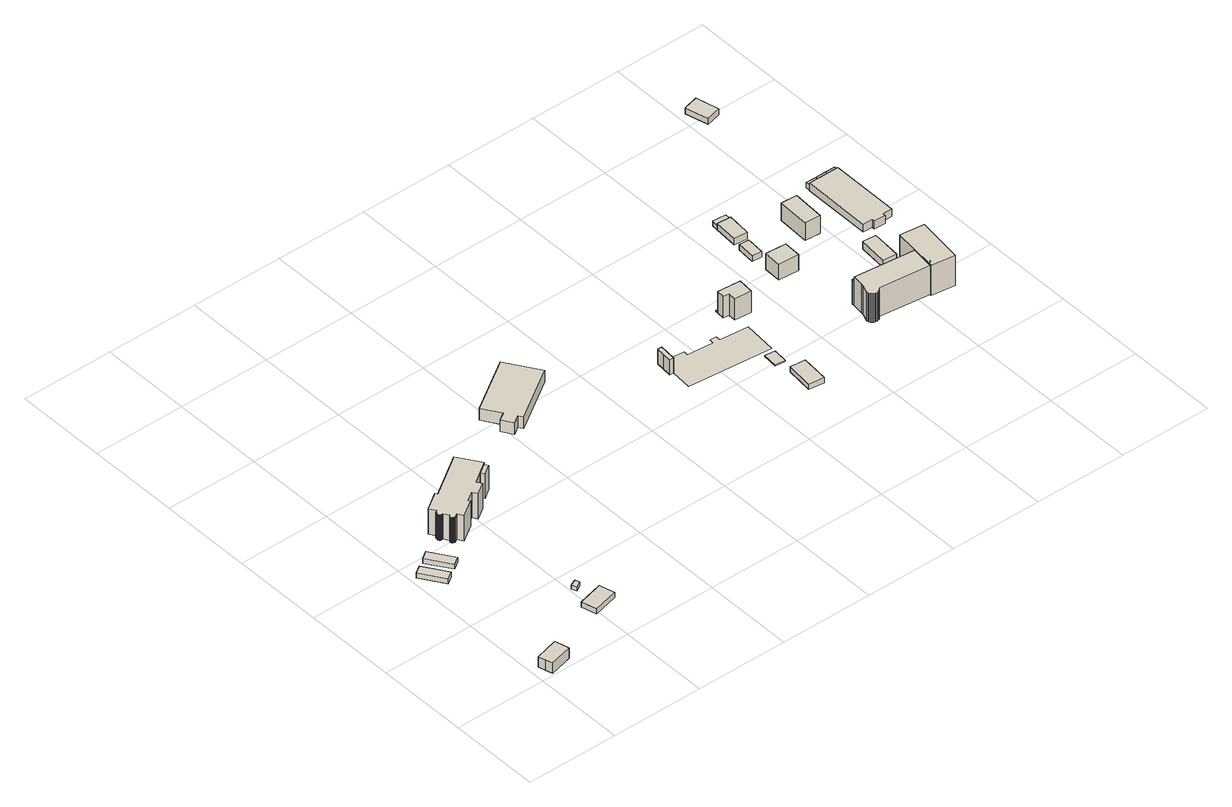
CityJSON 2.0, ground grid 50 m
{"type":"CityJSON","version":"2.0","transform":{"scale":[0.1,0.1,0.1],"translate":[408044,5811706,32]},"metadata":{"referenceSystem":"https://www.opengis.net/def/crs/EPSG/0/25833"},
"CityObjects":{
"building1":{"type":"Building","attributes":{"Gemeindeschluessel":"11000009","BezugspunktDach":"2200","function":"31001_2000","measuredHeight":7.01,"storeysAboveGround":1},"address":[{"country":"Germany","locality":"Berlin","thoroughfareNumber":"302 (7)","thoroughfareName":"Müggelseedamm"}],"geometry":[{"type":"Solid","lod":"1","boundaries":[[[[0,1,2,3,4,5,6,7]],[[8,9,10,11,12,13,14,15]],[[8,15,7,6]],[[9,8,6,5]],[[10,9,5,4]],[[11,10,4,3]],[[12,11,3,2]],[[13,12,2,1]],[[14,13,1,0]],[[15,14,0,7]]]]}]},
"building2":{"type":"Building","attributes":{"Gemeindeschluessel":"11000009","BezugspunktDach":"2200","function":"51009_1611","measuredHeight":2.84,"storeysAboveGround":0},"address":[{"country":"Germany","locality":"Berlin"}],"geometry":[{"type":"Solid","lod":"1","boundaries":[[[[16,17,18,19]],[[20,21,22,23]],[[20,23,19,18]],[[21,20,18,17]],[[22,21,17,16]],[[23,22,16,19]]]]}]},
"building3":{"type":"Building","attributes":{"Gemeindeschluessel":"11000009","BezugspunktDach":"2200","function":"51009_1611","measuredHeight":2.8,"storeysAboveGround":0},"address":[{"country":"Germany","locality":"Berlin"}],"geometry":[{"type":"Solid","lod":"1","boundaries":[[[[24,25,26,27]],[[28,29,30,31]],[[28,31,27,26]],[[29,28,26,25]],[[30,29,25,24]],[[31,30,24,27]]]]}]},
"building4":{"type":"Building","attributes":{"Gemeindeschluessel":"11000009","BezugspunktDach":"2200","function":"31001_2444","measuredHeight":3,"storeysAboveGround":1},"address":[{"country":"Germany","locality":"Berlin","thoroughfareNumber":"310 (3)","thoroughfareName":"Müggelseedamm"}],"geometry":[{"type":"Solid","lod":"1","boundaries":[[[[32,33,34,35,36]],[[37,38,39,40,41]],[[37,41,36,35]],[[38,37,35,34]],[[39,38,34,33]],[[40,39,33,32]],[[41,40,32,36]]]]}]},
"building5":{"type":"Building","attributes":{"Gemeindeschluessel":"11000009","BezugspunktDach":"2200","function":"31001_2000","measuredHeight":2.5,"storeysAboveGround":1},"address":[{"country":"Germany","locality":"Berlin","thoroughfareNumber":"310 (9)","thoroughfareName":"Müggelseedamm"}],"geometry":[{"type":"Solid","lod":"1","boundaries":[[[[42,43,44,45]],[[46,47,48,49]],[[46,49,45,44]],[[47,46,44,43]],[[48,47,43,42]],[[49,48,42,45]]]]}]},
"building6":{"type":"Building","attributes":{"Gemeindeschluessel":"11000009","BezugspunktDach":"2200","function":"31001_1010","measuredHeight":14.89,"storeysAboveGround":3},"address":[{"country":"Germany","locality":"Berlin","thoroughfareNumber":"310","thoroughfareName":"Müggelseedamm"}],"geometry":[{"type":"Solid","lod":"1","boundaries":[[[[50,51,52,53,54,55,56,57,58,59,60,61,62,63,64,65,66,67,68,69,70,71,72,73,74,75,76,77,78,79,80,81,82,83,84,85,86,87,88,89]],[[90,91,92,93,94,95,96,97,98,99,100,101,102,103,104,105,106,107,108,109,110,111,112,113,114,115,116,117,118,119,120,121,122,123,124,125,126,127,128,129]],[[90,129,89,88]],[[91,90,88,87]],[[92,91,87,86]],[[93,92,86,85]],[[94,93,85,84]],[[95,94,84,83]],[[96,95,83,82]],[[97,96,82,81]],[[98,97,81,80]],[[99,98,80,79]],[[100,99,79,78]],[[101,100,78,77]],[[102,101,77,76]],[[103,102,76,75]],[[104,103,75,74]],[[105,104,74,73]],[[106,105,73,72]],[[107,106,72,71]],[[108,107,71,70]],[[109,108,70,69]],[[110,109,69,68]],[[111,110,68,67]],[[112,111,67,66]],[[113,112,66,65]],[[114,113,65,64]],[[115,114,64,63]],[[116,115,63,62]],[[117,116,62,61]],[[118,117,61,60]],[[119,118,60,59]],[[120,119,59,58]],[[121,120,58,57]],[[122,121,57,56]],[[123,122,56,55]],[[124,123,55,54]],[[125,124,54,53]],[[126,125,53,52]],[[127,126,52,51]],[[128,127,51,50]],[[129,128,50,89]]]]}]},
"building7":{"type":"Building","attributes":{"Gemeindeschluessel":"11000009","BezugspunktDach":"2200","function":"51009_1610","measuredHeight":14.38,"storeysAboveGround":0},"address":[{"country":"Germany","locality":"Berlin"}],"geometry":[{"type":"Solid","lod":"1","boundaries":[[[[130,131,132,133]],[[134,135,136,137]],[[134,137,133,132]],[[135,134,132,131]],[[136,135,131,130]],[[137,136,130,133]]]]}]},
"building8":{"type":"Building","attributes":{"Gemeindeschluessel":"11000009","BezugspunktDach":"2200","function":"31001_2160","measuredHeight":6.74,"storeysAboveGround":2},"address":[{"country":"Germany","locality":"Berlin","thoroughfareNumber":"310 (12)","thoroughfareName":"Müggelseedamm"}],"geometry":[{"type":"Solid","lod":"1","boundaries":[[[[138,139,140,141,142,143,144,145]],[[146,147,148,149,150,151,152,153]],[[146,153,145,144]],[[147,146,144,143]],[[148,147,143,142]],[[149,148,142,141]],[[150,149,141,140]],[[151,150,140,139]],[[152,151,139,138]],[[153,152,138,145]]]]}]},
"building9":{"type":"Building","attributes":{"Gemeindeschluessel":"11000009","BezugspunktDach":"2200","function":"51009_1610","measuredHeight":10.66,"storeysAboveGround":0},"address":[{"country":"Germany","locality":"Berlin"}],"geometry":[{"type":"Solid","lod":"1","boundaries":[[[[154,155,156,157,158,159]],[[160,161,162,163,164,165]],[[160,165,159,158]],[[161,160,158,157]],[[162,161,157,156]],[[163,162,156,155]],[[164,163,155,154]],[[165,164,154,159]]]]}]},
"building10":{"type":"Building","attributes":{"Gemeindeschluessel":"11000009","BezugspunktDach":"2200","function":"31001_2143","measuredHeight":0.07,"storeysAboveGround":1},"address":[{"country":"Germany","locality":"Berlin","thoroughfareNumber":"334A, 334B","thoroughfareName":"Müggelseedamm"}],"geometry":[{"type":"MultiSurface","lod":"1","boundaries":[[[166,167,168,169,170,171,172,173,162,174,164,175]]]}]},
"building11":{"type":"Building","attributes":{"Gemeindeschluessel":"11000009","BezugspunktDach":"2200","function":"51009_1610","measuredHeight":0.008,"storeysAboveGround":0},"address":[{"country":"Germany","locality":"Berlin"}]},
"building12":{"type":"Building","attributes":{"Gemeindeschluessel":"11000009","BezugspunktDach":"2200","function":"31001_2000","measuredHeight":4.18,"storeysAboveGround":1},"address":[{"country":"Germany","locality":"Berlin","thoroughfareNumber":"334 (5)","thoroughfareName":"Müggelseedamm"}],"geometry":[{"type":"Solid","lod":"1","boundaries":[[[[176,177,178,179,180]],[[181,182,183,184,185]],[[181,185,180,179]],[[182,181,179,178]],[[183,182,178,177]],[[184,183,177,176]],[[185,184,176,180]]]]}]},
"building13":{"type":"Building","attributes":{"Gemeindeschluessel":"11000009","BezugspunktDach":"2200","function":"31001_2143","measuredHeight":0.722,"storeysAboveGround":1},"address":[{"country":"Germany","locality":"Berlin","thoroughfareNumber":"334 (4)","thoroughfareName":"Müggelseedamm"}],"geometry":[{"type":"Solid","lod":"1","boundaries":[[[[186,187,188,189]],[[190,191,192,193]],[[190,193,189,188]],[[191,190,188,187]],[[192,191,187,186]],[[193,192,186,189]]]]}]},
"building14":{"type":"Building","attributes":{"Gemeindeschluessel":"11000009","BezugspunktDach":"2200","function":"51009_1610","measuredHeight":0.398,"storeysAboveGround":0},"address":[{"country":"Germany","locality":"Berlin"}],"geometry":[{"type":"Solid","lod":"1","boundaries":[[[[194,195,196,197]],[[198,199,200,201]],[[198,201,197,196]],[[199,198,196,195]],[[200,199,195,194]],[[201,200,194,197]]]]}]},
"building15":{"type":"Building","attributes":{"Gemeindeschluessel":"11000009","BezugspunktDach":"2200","function":"31001_2143","measuredHeight":12.6,"storeysAboveGround":1},"address":[{"country":"Germany","locality":"Berlin","thoroughfareNumber":"334 (3)","thoroughfareName":"Müggelseedamm"}],"geometry":[{"type":"Solid","lod":"1","boundaries":[[[[202,203,204,205,206,207,208]],[[201,200,209,210,211,212,213]],[[201,213,208,207]],[[200,201,207,206]],[[209,200,206,205]],[[210,209,205,204]],[[211,210,204,203]],[[212,211,203,202]],[[213,212,202,208]]]]}]},
"building16":{"type":"Building","attributes":{"Gemeindeschluessel":"11000009","BezugspunktDach":"2200","function":"31001_2000","measuredHeight":10.61,"storeysAboveGround":2},"address":[{"country":"Germany","locality":"Berlin","thoroughfareNumber":"334","thoroughfareName":"Müggelseedamm"}],"geometry":[{"type":"Solid","lod":"1","boundaries":[[[[214,215,216,217,218]],[[219,220,221,222,223]],[[219,223,218,217]],[[220,219,217,216]],[[221,220,216,215]],[[222,221,215,214]],[[223,222,214,218]]]]}]},
"building17":{"type":"Building","attributes":{"Gemeindeschluessel":"11000009","BezugspunktDach":"2200","function":"31001_2463","measuredHeight":3.37,"storeysAboveGround":1},"address":[{"country":"Germany","locality":"Berlin","thoroughfareNumber":"334 (1)","thoroughfareName":"Müggelseedamm"}],"geometry":[{"type":"Solid","lod":"1","boundaries":[[[[224,225,226,227,228]],[[229,230,231,232,233]],[[229,233,228,227]],[[230,229,227,226]],[[231,230,226,225]],[[232,231,225,224]],[[233,232,224,228]]]]}]},
"building18":{"type":"Building","attributes":{"Gemeindeschluessel":"11000009","BezugspunktDach":"2200","function":"31001_2463","measuredHeight":4.25,"storeysAboveGround":1},"address":[{"country":"Germany","locality":"Berlin","thoroughfareNumber":"334 (2)","thoroughfareName":"Müggelseedamm"}],"geometry":[{"type":"Solid","lod":"1","boundaries":[[[[234,235,236,237]],[[238,239,240,241]],[[238,241,237,236]],[[239,238,236,235]],[[240,239,235,234]],[[241,240,234,237]]]]}]},
"building19":{"type":"Building","attributes":{"Gemeindeschluessel":"11000009","BezugspunktDach":"2200","function":"51009_1610","measuredHeight":4.29,"storeysAboveGround":0},"address":[{"country":"Germany","locality":"Berlin"}],"geometry":[{"type":"Solid","lod":"1","boundaries":[[[[242,243,244,245]],[[246,247,248,249]],[[246,249,245,244]],[[247,246,244,243]],[[248,247,243,242]],[[249,248,242,245]]]]}]},
"building20":{"type":"Building","attributes":{"Gemeindeschluessel":"11000009","function":"31001_1010"},"address":[{"country":"Germany","locality":"Berlin","thoroughfareNumber":"336A, 336B, 336C, 336D","thoroughfareName":"Müggelseedamm"}],"children":["building20-1","building20-2","building20-3"]},
"building20-1":{"type":"BuildingPart","attributes":{"BezugspunktDach":"2200","measuredHeight":17.9,"storeysAboveGround":3},"parents":["building20"],"geometry":[{"type":"MultiSurface","lod":"1","boundaries":[[[250,251,252,253,254,255,256,257,258,259,260,261,262,263,264,265,266,267,268,269,270]],[[271,272,273,274,275,276,277,278,279,280,281,282,283,284,285,286,287,288,289,290,291]],[[271,291,270,269]],[[272,271,269,268]],[[273,272,268,267]],[[274,292,293,267,266]],[[275,274,266,265]],[[276,275,265,264]],[[277,276,264,263]],[[278,277,263,262]],[[279,278,262,261]],[[280,279,261,260]],[[281,280,260,259]],[[282,281,259,258]],[[283,282,258,257]],[[284,283,257,256]],[[285,284,256,255]],[[286,285,255,254]],[[287,286,254,253]],[[288,287,253,252]],[[289,288,252,251]],[[290,289,251,250]],[[291,290,250,270]],[[273,293,292,274]]]}]},
"building20-2":{"type":"BuildingPart","attributes":{"BezugspunktDach":"2200","measuredHeight":14.28,"storeysAboveGround":3},"parents":["building20"],"geometry":[{"type":"MultiSurface","lod":"1","boundaries":[[[292,294,295,293]],[[296,297,274,273]],[[296,273,293,295]],[[297,296,295,294]],[[274,297,294,292]],[[273,298,274,292,293]]]}]},
"building20-3":{"type":"BuildingPart","attributes":{"BezugspunktDach":"2200","measuredHeight":18.86,"storeysAboveGround":3},"parents":["building20"],"geometry":[{"type":"Solid","lod":"1","boundaries":[[[[299,300,301,302,303,304]],[[277,275,305,306,307,308]],[[277,308,304,303]],[[275,277,303,302]],[[305,275,302,301]],[[306,305,301,300]],[[307,306,300,299]],[[308,307,299,304]]]]}]},
"building21":{"type":"Building","attributes":{"Gemeindeschluessel":"11000009","BezugspunktDach":"2200","function":"31001_1010","measuredHeight":12.66,"storeysAboveGround":2},"address":[{"country":"Germany","locality":"Berlin","thoroughfareNumber":"336","thoroughfareName":"Müggelseedamm"}],"geometry":[{"type":"Solid","lod":"1","boundaries":[[[[309,310,311,312]],[[313,314,315,316]],[[313,316,312,311]],[[314,313,311,310]],[[315,314,310,309]],[[316,315,309,312]]]]}]},
"building22":{"type":"Building","attributes":{"Gemeindeschluessel":"11000009","BezugspunktDach":"2200","function":"31001_2000","measuredHeight":5.18,"storeysAboveGround":1},"address":[{"country":"Germany","locality":"Berlin","thoroughfareNumber":"336 (2)","thoroughfareName":"Müggelseedamm"}],"geometry":[{"type":"Solid","lod":"1","boundaries":[[[[317,318,319,320,321]],[[322,323,324,325,326]],[[322,326,321,320]],[[323,322,320,319]],[[324,323,319,318]],[[325,324,318,317]],[[326,325,317,321]]]]}]},
"building23":{"type":"Building","attributes":{"Gemeindeschluessel":"11000009","BezugspunktDach":"2200","function":"31001_2463","measuredHeight":4.52,"storeysAboveGround":1},"address":[{"country":"Germany","locality":"Berlin","thoroughfareNumber":"336 (1)","thoroughfareName":"Müggelseedamm"}],"geometry":[{"type":"Solid","lod":"1","boundaries":[[[[327,328,329,330,331,332,333,334,335,336]],[[337,338,339,340,341,342,343,344,345,346]],[[337,346,336,335]],[[338,337,335,334]],[[339,338,334,333]],[[340,339,333,332]],[[341,340,332,331]],[[342,341,331,330]],[[343,342,330,329]],[[344,343,329,328]],[[345,344,328,327]],[[346,345,327,336]]]]}]},
"building24":{"type":"Building","attributes":{"Gemeindeschluessel":"11000009","BezugspunktDach":"2200","function":"31001_2000","measuredHeight":2.99,"storeysAboveGround":1},"address":[{"country":"Germany","locality":"Berlin","thoroughfareNumber":"336 (3)","thoroughfareName":"Müggelseedamm"}],"geometry":[{"type":"Solid","lod":"1","boundaries":[[[[347,348,349,350]],[[351,352,353,354]],[[351,354,350,349]],[[352,351,349,348]],[[353,352,348,347]],[[354,353,347,350]]]]}]},
"building25":{"type":"Building","attributes":{"Gemeindeschluessel":"11000009","BezugspunktDach":"2200","function":"51009_1610","measuredHeight":3.05,"storeysAboveGround":0},"address":[{"country":"Germany","locality":"Berlin"}],"geometry":[{"type":"Solid","lod":"1","boundaries":[[[[355,356,348,347]],[[352,357,358,353]],[[352,353,347,348]],[[357,352,348,356]],[[358,357,356,355]],[[353,358,355,347]]]]}]},
"building26":{"type":"Building","attributes":{"Gemeindeschluessel":"11000009","BezugspunktDach":"2200","function":"31001_2000","measuredHeight":3.02,"storeysAboveGround":1},"address":[{"country":"Germany","locality":"Berlin","thoroughfareNumber":"336 (4)","thoroughfareName":"Müggelseedamm"}],"geometry":[{"type":"Solid","lod":"1","boundaries":[[[[359,360,356,355]],[[357,361,362,358]],[[357,358,355,356]],[[361,357,356,360]],[[362,361,360,359]],[[358,362,359,355]]]]}]},
"building27":{"type":"Building","attributes":{"Gemeindeschluessel":"11000009","BezugspunktDach":"2200","function":"31001_2520","measuredHeight":3.5,"storeysAboveGround":1},"address":[{"country":"Germany","locality":"Berlin","thoroughfareNumber":"309","thoroughfareName":"Müggelseedamm"}],"geometry":[{"type":"Solid","lod":"1","boundaries":[[[[363,364,365,366]],[[367,368,369,370]],[[367,370,366,365]],[[368,367,365,364]],[[369,368,364,363]],[[370,369,363,366]]]]}]}
},
"vertices":[
[53,40,73],[64,2,73],[187,35,73],[185,44,73],[178,69,73],[177,73,73],[168,111,73],[42,78,73],[168,111,12],[177,73,12],[178,69,12],[185,44,12],[187,35,12],[64,2,12],[53,40,12],[42,78,12],
[83,750,74],[125,778,74],[42,902,74],[1,875,74],[42,902,46],[125,778,46],[83,750,46],[1,875,46],
[171,809,74],[213,837,74],[130,961,74],[88,932,74],[130,961,46],[213,837,46],[171,809,46],[88,932,46],
[487,196,33],[623,230,33],[611,278,33],[602,312,33],[466,277,33],[602,312,3],[611,278,3],[623,230,3],[487,196,3],[466,277,3],
[516,364,39],[547,382,39],[538,406,39],[504,391,39],[538,406,14],[547,382,14],[516,364,14],[504,391,14],
[260,1037,195],[247,1027,195],[250,1024,195],[247,1021,195],[246,1017,195],[245,1013,195],[246,1010,195],[248,1006,195],[251,1003,195],[254,1001,195],[258,1001,195],[262,1001,195],[265,1002,195],[283,975,195],[280,972,195],[278,968,195],[277,964,195],[278,960,195],[279,956,195],[282,953,195],[285,951,195],[289,949,195],[293,949,195],[297,950,195],[301,952,195],[312,959,195],[331,930,195],[419,989,195],[413,998,195],[461,1030,195],[478,1004,195],[540,1046,195],[522,1072,195],[579,1111,195],[631,1146,195],[640,1152,195],[560,1270,195],[338,1121,195],[331,1133,195],[238,1071,195],[331,1133,46],[338,1121,46],[560,1270,46],[640,1152,46],[631,1146,46],[579,1111,46],[522,1072,46],[540,1046,46],[478,1004,46],[461,1030,46],[413,998,46],[419,989,46],[331,930,46],[312,959,46],[301,952,46],[297,950,46],[293,949,46],[289,949,46],[285,951,46],[282,953,46],[279,956,46],[278,960,46],[277,964,46],[278,968,46],[280,972,46],[283,975,46],[265,1002,46],[262,1001,46],[258,1001,46],[254,1001,46],[251,1003,46],[248,1006,46],[246,1010,46],[245,1013,46],[246,1017,46],[247,1021,46],[250,1024,46],[247,1027,46],[260,1037,46],[238,1071,46],
[592,1091,191],[645,1127,191],[631,1146,191],[579,1111,191],[631,1146,47],[645,1127,47],[592,1091,47],[579,1111,47],
[993,1435,107],[950,1408,107],[987,1351,107],[1029,1379,107],[1045,1355,107],[1328,1541,107],[1213,1715,107],[931,1530,107],[1213,1715,39],[1328,1541,39],[1045,1355,39],[1029,1379,39],[987,1351,39],[950,1408,39],[993,1435,39],[931,1530,39],
[1808,1213,126],[1813,1259,126],[1817,1306,126],[1796,1307,126],[1792,1261,126],[1787,1214,126],[1792,1261,38],[1796,1307,38],[1817,1306,38],[1813,1259,38],[1808,1213,38],[1787,1214,38],
[2254,1055,38],[2271,1238,38],[2114,1252,38],[2117,1278,38],[2082,1281,38],[2079,1256,38],[1937,1269,38],[1940,1294,38],[1815,1280,38],[1798,1097,38],
[2303,750,39],[2316,897,39],[2276,902,39],[2236,906,39],[2220,758,39],[2236,906,7],[2276,902,7],[2316,897,7],[2303,750,7],[2220,758,7],
[2246,953,40],[2253,1032,40],[2199,1038,40],[2191,958,40],[2199,1038,33],[2253,1032,33],[2246,953,33],[2191,958,33],
[2260,1397,45],[2261,1411,45],[2229,1413,45],[2228,1399,45],[2229,1413,41],[2261,1411,41],[2260,1397,41],[2228,1399,41],
[2256,1353,167],[2253,1311,167],[2344,1303,167],[2351,1389,167],[2260,1397,167],[2228,1399,167],[2224,1356,167],[2351,1389,41],[2344,1303,41],[2253,1311,41],[2256,1353,41],[2224,1356,41],
[2699,1392,129],[2701,1440,129],[2703,1487,129],[2592,1493,129],[2588,1398,129],[2592,1493,36],[2703,1487,36],[2701,1440,36],[2699,1392,36],[2588,1398,36],
[2635,1572,66],[2643,1671,66],[2616,1673,66],[2589,1675,66],[2581,1576,66],[2589,1675,35],[2616,1673,35],[2643,1671,35],[2635,1572,35],[2581,1576,35],
[2665,1707,76],[2676,1835,76],[2603,1841,76],[2593,1713,76],[2603,1841,37],[2676,1835,37],[2665,1707,37],[2593,1713,37],
[2676,1835,65],[2679,1872,65],[2606,1878,65],[2603,1841,65],[2606,1878,36],[2679,1872,36],[2676,1835,36],[2603,1841,36],
[2717,931,192],[2719,925,192],[2722,920,192],[2727,915,192],[2732,911,192],[2739,909,192],[2745,907,192],[2752,907,192],[2758,909,192],[2764,911,192],[2770,915,192],[2774,920,192],[2778,925,192],[3051,894,192],[3099,953,192],[3067,1021,192],[2815,1048,192],[2740,1056,192],[2732,994,192],[2731,983,192],[2716,938,192],[2731,983,23],[2732,994,23],[2740,1056,23],[2815,1048,23],[3067,1021,23],[3099,953,23],[3051,894,23],[2778,925,23],[2774,920,23],[2770,915,23],[2764,911,23],[2758,909,23],[2752,907,23],[2745,907,23],[2739,909,23],[2732,911,23],[2727,915,23],[2722,920,23],[2719,925,23],[2717,931,23],[2716,938,23],[2815,1048,166],[2740,1056,166],
[2816,1063,166],[2742,1071,166],[2742,1071,23],[2816,1063,23],[2742,1056,23],
[3178,868,199],[3211,1123,199],[3082,1139,199],[3067,1021,199],[3051,894,199],[3050,884,199],[3082,1139,23],[3211,1123,23],[3178,868,23],[3050,884,23],
[2937,1522,144],[2947,1697,144],[2862,1702,144],[2853,1528,144],[2862,1702,40],[2947,1697,40],[2937,1522,40],[2853,1528,40],
[3073,1152,81],[3087,1312,81],[3051,1315,81],[3015,1319,81],[3000,1159,81],[3015,1319,37],[3051,1315,37],[3087,1312,37],[3073,1152,37],[3000,1159,37],
[3142,1402,86],[3142,1386,86],[3204,1385,86],[3204,1401,86],[3256,1401,86],[3258,1776,86],[3204,1776,86],[3146,1776,86],[3092,1777,86],[3090,1402,86],[3092,1777,40],[3146,1776,40],[3204,1776,40],[3258,1776,40],[3256,1401,40],[3204,1401,40],[3204,1385,40],[3142,1386,40],[3142,1402,40],[3090,1402,40],
[3146,1776,73],[3147,1800,73],[3092,1801,73],[3092,1777,73],[3092,1801,43],[3147,1800,43],[3146,1776,43],[3092,1777,43],
[3204,1776,73],[3205,1800,73],[3205,1800,43],[3204,1776,43],
[3258,1776,73],[3259,1800,73],[3259,1800,43],[3258,1776,43],
[3038,2415,84],[3117,2435,84],[3087,2558,84],[3007,2538,84],[3087,2558,49],[3117,2435,49],[3038,2415,49],[3007,2538,49]
]}
